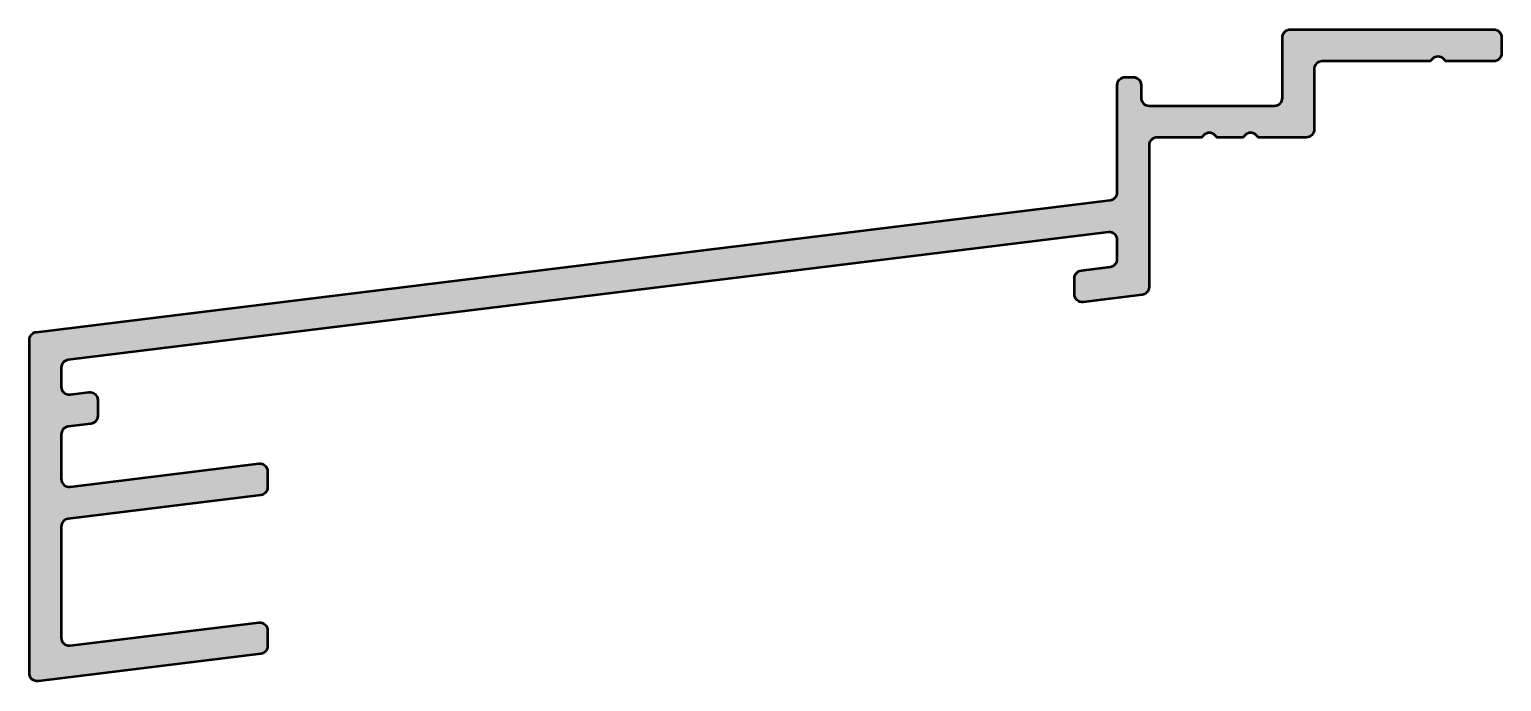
# Model space of a CAD drawing. Extents: x -70.3 to 22.4, y -38 to 3.
import ezdxf

# ---------------------------------------------------------------- set-up
doc = ezdxf.new("R2010")
doc.units = 0
doc.layers.add('0S-Alu contour', color=7, linetype='Continuous', lineweight=50)
doc.layers.add('0S-Alu hatch', color=252, linetype='Continuous', lineweight=25)

# ---------------------------------------------------------------- blocks, each defined once
blk = doc.blocks.new('180250__A493B308_6DFE_4E58_82AA_9C6D933133EC_')
at = {"layer": '0S-Alu hatch'}
h = blk.add_hatch(color=256, dxfattribs=at)
edge = h.paths.add_edge_path()
edge.add_line((-65.99999991756823, -20.33717358129889), (-65.99999991756818, -21.3296637558401))
edge.add_ellipse((-66.49999991756812, -21.32966375584005), major_axis=(-0.4999999999999432, 0), ratio=1, start_angle=96.99999999999369, end_angle=180, ccw=False)
edge.add_line((-66.4390652458656, -21.82593683166066), (-67.86093458927076, -22.000520434652))
edge.add_arc((-67.79999991756819, -22.49679351047261), 0.4999999999999459, 97.0000000000002, 180)
edge.add_line((-68.29999991756813, -22.49679351047261), (-68.29999991756813, -25.28928368501392))
edge.add_arc((-67.79999991756829, -25.28928368501392), 0.4999999999998437, 180, 277)
edge.add_line((-67.73906524586573, -25.78555676083442), (-55.86093458927087, -24.32710570381727))
edge.add_ellipse((-55.79999991756832, -24.82337877963801), major_axis=(-0.500000000000071, 0), ratio=1, start_angle=180, end_angle=276.99999999999676, ccw=False)
edge.add_line((-55.29999991756824, -24.82337877963801), (-55.2999999175683, -25.81586895417911))
edge.add_ellipse((-55.79999991756829, -25.81586895417914), major_axis=(-0.4999999999999929, 0), ratio=1, start_angle=97.00000000000529, end_angle=180, ccw=False)
edge.add_line((-55.73906524586567, -26.31214202999979), (-67.86093458927076, -27.80052043465196))
edge.add_arc((-67.79999991756819, -28.29679351047268), 0.5000000000000622, 96.99999999999856, 180)
edge.add_line((-68.29999991756824, -28.29679351047268), (-68.2999999175683, -35.28928368501386))
edge.add_arc((-67.79999991756834, -35.28928368501386), 0.4999999999999574, 180, 276.9999999999985)
edge.add_line((-67.73906524586577, -35.78555676083448), (-55.86093458927075, -34.32710570381721))
edge.add_ellipse((-55.79999991756821, -34.82337877963785), major_axis=(-0.4999999999999742, 0), ratio=1, start_angle=180, end_angle=276.9999999999965, ccw=False)
edge.add_line((-55.29999991756824, -34.82337877963789), (-55.29999991756818, -35.81586895417911))
edge.add_ellipse((-55.79999991756821, -35.81586895417911), major_axis=(-0.5000000000000214, 0), ratio=1, start_angle=97.00000000000159, end_angle=180, ccw=False)
edge.add_line((-55.73906524586561, -36.31214202999979), (-69.73906524586567, -38.03112588264031))
edge.add_ellipse((-69.79999991756769, -37.53485280682384), major_axis=(-0.4999999999957704, 0), ratio=1, start_angle=0, end_angle=96.999999999995, ccw=False)
edge.add_line((-70.29999991756347, -37.53485280682383), (-70.29999991756347, -16.54236263227801))
edge.add_ellipse((-69.7999999175635, -16.54236263227796), major_axis=(-0.4999999999999716, 0), ratio=1, start_angle=277.0000000000031, end_angle=360, ccw=False)
edge.add_line((-69.8609345892661, -16.04608955645733), (-2.239065245860842, -7.743168021693691))
edge.add_arc((-2.299999917563452, -7.24689494587305), 0.4999999999999844, 277.0000000000044, 360)
edge.add_line((-1.799999917563468, -7.246894945873009), (-1.799999917563468, -0.5))
edge.add_ellipse((-1.299999917563468, -0.5000000000000004), major_axis=(-0.5, 0), ratio=1, start_angle=270, end_angle=360, ccw=False)
edge.add_line((-1.299999917563468, 0), (-0.7999999175634686, 0))
edge.add_ellipse((-0.7999999175634755, -0.5000000000000072), major_axis=(-0.5000000000000072, 0), ratio=1, start_angle=180, end_angle=269.9999999999992, ccw=False)
edge.add_line((-0.2999999175634684, -0.5), (-0.2999999175633547, -1.299999999999954))
edge.add_arc((0.2000000824366523, -1.299999999999947), 0.5000000000000071, 180, 269.9999999999992)
edge.add_line((0.2000000824366451, -1.799999999999954), (8.100000082436509, -1.800000000000068))
edge.add_arc((8.100000082436502, -1.300000000000061), 0.5000000000000071, 270.0000000000008, 360)
edge.add_line((8.600000082436509, -1.300000000000068), (8.600000082436509, 2.5))
edge.add_ellipse((9.100000082436509, 2.499999999999999), major_axis=(-0.5, 0), ratio=1, start_angle=270, end_angle=360, ccw=False)
edge.add_line((9.100000082436509, 3), (21.90000008243652, 3))
edge.add_ellipse((21.90000008243652, 2.499999999999999), major_axis=(-0.5000000000000009, 0), ratio=1, start_angle=180, end_angle=270, ccw=False)
edge.add_line((22.40000008243652, 2.5), (22.40000008243652, 1.5))
edge.add_ellipse((21.90000008243655, 1.499999999999974), major_axis=(-0.4999999999999752, 0), ratio=1, start_angle=90.00000000000358, end_angle=180, ccw=False)
edge.add_line((21.90000008243658, 1), (18.90000008243658, 1))
edge.add_line((18.90000008243658, 1), (18.7535534730298, 1.14644660940678))
edge.add_arc((18.40000008243658, 0.792893218813461), 0.499999999999994, 45.00000000000806, 135.0000000000104)
edge.add_line((18.04644669184324, 1.146446609406666), (17.90000008243658, 1))
edge.add_line((17.90000008243658, 1), (11.10000008243656, 1))
edge.add_arc((11.10000008243653, 0.4999999999999752), 0.5000000000000249, 89.99999999999633, 180)
edge.add_line((10.60000008243651, 0.4999999999999753), (10.60000008243651, -3.299999999999954))
edge.add_ellipse((10.10000008243651, -3.299999999999953), major_axis=(-0.5, 0), ratio=1, start_angle=90, end_angle=180, ccw=False)
edge.add_line((10.10000008243651, -3.799999999999954), (7.100000082436565, -3.799999999999954))
edge.add_line((7.100000082436565, -3.799999999999954), (6.953553473029842, -3.653553390593287))
edge.add_arc((6.600000082436594, -4.007106781186642), 0.5000000000000392, 45.00000000000863, 135.0000000000098)
edge.add_line((6.246446691843232, -3.653553390593401), (6.100000082436622, -3.799999999999954))
edge.add_line((6.100000082436622, -3.799999999999954), (4.500000082436542, -3.800000000000068))
edge.add_line((4.500000082436542, -3.800000000000068), (4.353553473029819, -3.653553390593287))
edge.add_arc((4.000000082436542, -4.007106781186564), 0.500000000000004, 45, 135)
edge.add_line((3.646446691843266, -3.653553390593287), (3.500000082436599, -3.799999999999954))
edge.add_line((3.500000082436599, -3.799999999999954), (0.7000000824365316, -3.799999999999954))
edge.add_arc((0.7000000824365316, -4.299999999999954), 0.5, 90, 180)
edge.add_line((0.2000000824365316, -4.299999999999954), (0.2000000824365316, -13.21634577079021))
edge.add_ellipse((-0.299999917563508, -13.21634577079025), major_axis=(-0.5000000000000396, 0), ratio=1, start_angle=96.9999314240963, end_angle=180, ccw=False)
edge.add_line((-0.2390658398379629, -13.71261891954179), (-3.939065839837951, -14.1669172996809))
edge.add_ellipse((-3.999999917563476, -13.67064415092941), major_axis=(-0.4999999999999804, 0), ratio=1, start_angle=0, end_angle=96.99993142409488, ccw=False)
edge.add_line((-4.499999917563457, -13.67064415092941), (-4.499999917563457, -12.66313432043193))
edge.add_ellipse((-3.999999917563505, -12.66313432043195), major_axis=(-0.4999999999999516, 0), ratio=1, start_angle=276.9998607304624, end_angle=360, ccw=False)
edge.add_line((-4.060933382968983, -12.16686109649816), (-2.235040742526905, -11.94267417551412))
edge.add_arc((-2.29597541422946, -11.44640109969348), 0.4999999999999866, 276.999999999998, 360)
edge.add_line((-1.795975414229474, -11.4464010996935), (-1.795975414229474, -10.25391062445726))
edge.add_arc((-2.295975414229527, -10.25391062445719), 0.5000000000000533, 0, 96.99999999999247)
edge.add_line((-2.356910085932042, -9.757637548636467), (-67.86093458926615, -17.80052043465144))
edge.add_arc((-67.79999991756354, -18.29679351047203), 0.4999999999999335, 97.00000000000529, 180)
edge.add_line((-68.29999991756347, -18.29679351047203), (-68.29999991756347, -19.48928368501327))
edge.add_arc((-67.79999991756347, -19.48928368501323), 0.5, 180, 276.9999999999928)
edge.add_line((-67.73906524586096, -19.9855567608339), (-66.5609345892708, -19.84090050547832))
edge.add_ellipse((-66.4999999175682, -20.33717358129896), major_axis=(-0.4999999999999864, 0), ratio=1, start_angle=180, end_angle=277.00000000000125, ccw=False)
at = {"layer": '0S-Alu contour', "color": 7}
for points in [[(9.100000082436509, 3), (21.90000008243652, 3)], [(8.600000082436509, -1.300000000000068), (8.600000082436509, 2.5)], [(22.40000008243652, 2.5), (22.40000008243652, 1.5)], [(18.04644669184324, 1.146446609406666), (17.90000008243658, 1), (11.10000008243656, 1)], [(21.90000008243658, 1), (18.90000008243658, 1), (18.7535534730298, 1.14644660940678)], [(-1.299999917563468, 0), (-0.7999999175634686, 0)], [(10.60000008243651, 0.4999999999999753), (10.60000008243651, -3.299999999999954)], [(-1.799999917563468, -7.246894945873009), (-1.799999917563468, -0.5)], [(-0.2999999175634684, -0.5), (-0.2999999175633547, -1.299999999999954)], [(0.2000000824366451, -1.799999999999954), (8.100000082436509, -1.800000000000068)], [(3.646446691843266, -3.653553390593287), (3.500000082436599, -3.799999999999954), (0.7000000824365316, -3.799999999999954)], [(6.246446691843232, -3.653553390593401), (6.100000082436622, -3.799999999999954), (4.500000082436542, -3.800000000000068), (4.353553473029819, -3.653553390593287)], [(10.10000008243651, -3.799999999999954), (7.100000082436565, -3.799999999999954), (6.953553473029842, -3.653553390593287)], [(0.2000000824365316, -4.299999999999954), (0.2000000824365316, -13.21634577079021)], [(-69.8609345892661, -16.04608955645733), (-2.239065245860842, -7.743168021693691)], [(-2.356910085932042, -9.757637548636467), (-67.86093458926615, -17.80052043465144)], [(-1.795975414229474, -11.4464010996935), (-1.795975414229474, -10.25391062445726)], [(-4.060933382968983, -12.16686109649816), (-2.235040742526905, -11.94267417551412)], [(-4.499999917563457, -13.67064415092941), (-4.499999917563457, -12.66313432043193)], [(-0.2390658398379629, -13.71261891954179), (-3.939065839837951, -14.1669172996809)], [(-70.29999991756347, -37.53485280682383), (-70.29999991756347, -16.54236263227801)], [(-68.29999991756347, -18.29679351047203), (-68.29999991756347, -19.48928368501327)], [(-67.73906524586096, -19.9855567608339), (-66.5609345892708, -19.84090050547832)], [(-65.99999991756823, -20.33717358129889), (-65.99999991756818, -21.3296637558401)], [(-66.4390652458656, -21.82593683166066), (-67.86093458927076, -22.000520434652)], [(-68.29999991756813, -22.49679351047261), (-68.29999991756813, -25.28928368501392)], [(-67.73906524586573, -25.78555676083442), (-55.86093458927087, -24.32710570381727)], [(-55.29999991756824, -24.82337877963801), (-55.2999999175683, -25.81586895417911)], [(-55.73906524586567, -26.31214202999979), (-67.86093458927076, -27.80052043465196)], [(-68.29999991756824, -28.29679351047268), (-68.2999999175683, -35.28928368501386)], [(-67.73906524586577, -35.78555676083448), (-55.86093458927075, -34.32710570381721)], [(-55.29999991756824, -34.82337877963789), (-55.29999991756818, -35.81586895417911)], [(-55.73906524586561, -36.31214202999979), (-69.73906524586567, -38.03112588264031)]]:
    blk.add_lwpolyline(points, dxfattribs=at)
at = {"layer": '0S-Alu contour', "color": 7, "extrusion": (0, 0, -1)}
for centre, radius, start, end in [((-9.100000082436509, 2.499999999999999), 0.5, 0, 90), ((-21.90000008243652, 2.499999999999999), 0.5000000000000009, 90, 180), ((-21.90000008243655, 1.499999999999974), 0.4999999999999752, 180, 269.9999999999964), ((0.7999999175634755, -0.5000000000000072), 0.5000000000000072, 90.0000000000008, 180), ((1.299999917563468, -0.5000000000000004), 0.5, 0, 90), ((-10.10000008243651, -3.299999999999953), 0.5, 180, 270), ((3.999999917563505, -12.66313432043195), 0.4999999999999516, 0, 83.00013926953761), ((3.999999917563476, -13.67064415092941), 0.4999999999999804, 263.0000685759051, 0), ((0.299999917563508, -13.21634577079025), 0.5000000000000396, 180, 263.0000685759037), ((69.7999999175635, -16.54236263227796), 0.4999999999999716, 0, 82.99999999999689), ((66.4999999175682, -20.33717358129896), 0.4999999999999864, 82.99999999999874, 180), ((66.49999991756812, -21.32966375584005), 0.4999999999999432, 180, 263.0000000000063), ((55.79999991756832, -24.82337877963801), 0.500000000000071, 83.00000000000323, 180), ((55.79999991756829, -25.81586895417914), 0.4999999999999929, 180, 262.9999999999947), ((55.79999991756821, -34.82337877963785), 0.4999999999999742, 83.0000000000035, 180), ((55.79999991756821, -35.81586895417911), 0.5000000000000214, 180, 262.9999999999984), ((69.79999991756769, -37.53485280682384), 0.4999999999957704, 263.000000000005, 0)]:
    blk.add_arc(centre, radius, start, end, dxfattribs=at)
at = {"layer": '0S-Alu contour', "color": 7}
for centre, radius, start, end in [((11.10000008243653, 0.4999999999999752), 0.5000000000000249, 89.99999999999633, 180), ((18.40000008243658, 0.792893218813461), 0.499999999999994, 45.00000000000806, 135.0000000000104), ((0.2000000824366523, -1.299999999999947), 0.5000000000000071, 180, 269.9999999999992), ((8.100000082436502, -1.300000000000061), 0.5000000000000071, 270.0000000000008, 0), ((4.000000082436542, -4.007106781186564), 0.500000000000004, 45, 135), ((6.600000082436594, -4.007106781186642), 0.5000000000000392, 45.00000000000863, 135.0000000000098), ((0.7000000824365316, -4.299999999999954), 0.5, 90, 180), ((-2.299999917563452, -7.24689494587305), 0.4999999999999844, 277.0000000000044, 0), ((-2.295975414229527, -10.25391062445719), 0.5000000000000533, 0, 96.99999999999247), ((-2.29597541422946, -11.44640109969348), 0.4999999999999866, 276.999999999998, 0), ((-67.79999991756354, -18.29679351047203), 0.4999999999999335, 97.00000000000529, 180), ((-67.79999991756347, -19.48928368501323), 0.5, 180, 276.9999999999928), ((-67.79999991756819, -22.49679351047261), 0.4999999999999459, 97.0000000000002, 180), ((-67.79999991756829, -25.28928368501392), 0.4999999999998437, 180, 277), ((-67.79999991756819, -28.29679351047268), 0.5000000000000622, 96.99999999999856, 180), ((-67.79999991756834, -35.28928368501386), 0.4999999999999574, 180, 276.9999999999985)]:
    blk.add_arc(centre, radius, start, end, dxfattribs=at)
blk = doc.blocks.new('180250__8A660076_3464_47DF_8729_59A4DAAB6FD3_')
at = {"layer": '0S-Alu contour', "color": 7}
blk.add_blockref('180250__A493B308_6DFE_4E58_82AA_9C6D933133EC_', (0, 0), dxfattribs=at)

msp = doc.modelspace()

# ---------------------------------------------------------------- block references
at = {"layer": '0S-Alu contour', "color": 7}
msp.add_blockref('180250__8A660076_3464_47DF_8729_59A4DAAB6FD3_', (0, 0), dxfattribs=at)

doc.saveas('drawing.dxf')
